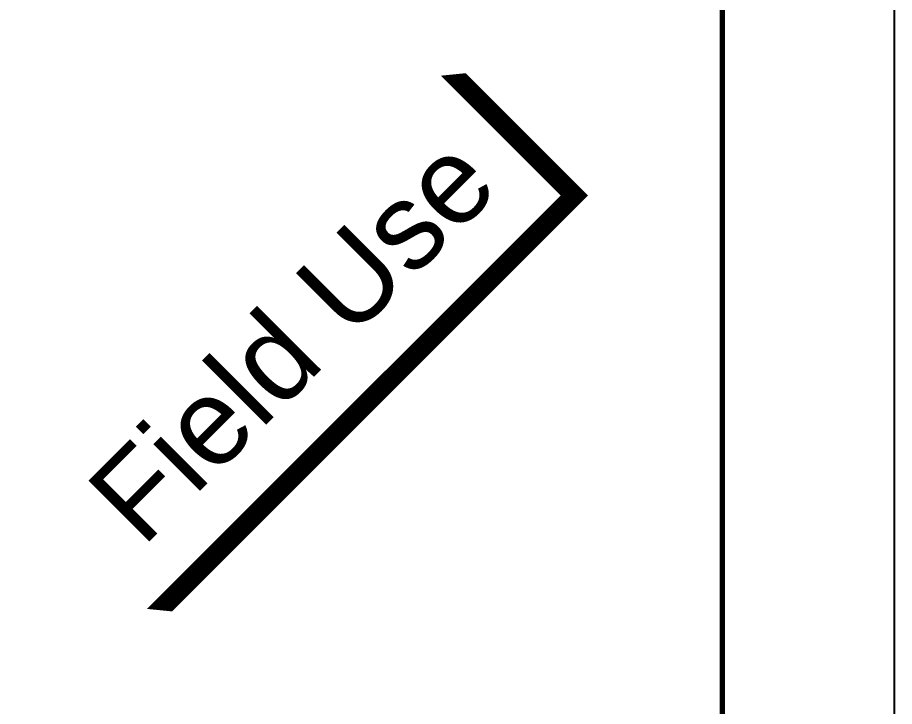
# Paper-space layout 'J1.1' of a CAD drawing. Extents: x -1.7 to 34.3, y -23.5 to 0.5.
# Drawn here: x 31.705 to 34.25, y -7.568 to -5.568 of the extents above; entities that cross this region are included whole.
import ezdxf
from ezdxf.enums import TextEntityAlignment as Align

# ---------------------------------------------------------------- set-up
doc = ezdxf.new("R2010")
doc.units = 0
doc.header["$LTSCALE"] = 0.5
doc.header["$MEASUREMENT"] = 0
doc.layers.get('0').update_dxf_attribs({"linetype": 'CONTINUOUS'})
doc.layers.add('TITLE-ACTUAL-PAPER-SIZE', color=250, linetype='CONTINUOUS', plot=False)
for name, color, linetype, lineweight in [('TITLE-BORDER', 4, 'CONTINUOUS', 70), ('TITLE-ERECTION-NOTES-JOISTS', 40, 'CONTINUOUS', 18), ('TITLE-INFO-ATTRIB', 1, 'CONTINUOUS', 40)]:
    doc.layers.add(name, color=color, linetype=linetype, lineweight=lineweight)
doc.layers.add('TITLE-FIELD USE STAMP', color=254, linetype='CONTINUOUS')
doc.styles.add('For Approval', font='arial.ttf', dxfattribs={"width": 0.875})
doc.styles.add('NOTES', font='romans.shx', dxfattribs={"width": 0.95})
doc.styles.add('TITLE-ATTRIB', font='SIMPLEX', dxfattribs={"width": 0.75})

# ---------------------------------------------------------------- blocks, each defined once
blk = doc.blocks.new('Field Use')
at = {"layer": 'TITLE-FIELD USE STAMP'}
blk.add_lwpolyline([(0.4826096480655048, -1.687340380300545, 0, 0, 0), (0.8304475751497797, -2.03517830738482, 0, 0.05625, 0), (0.8901097098123965, -2.015290929163951, 0.05625, 0.05625, 0), (2.07043979407525, -0.8349608449010983, 0.05625, 0.05625, 0), (1.742489245211844, -0.5070102960376917, 0.05625, 0, 0), (1.682827110549229, -0.487122917816821, 0, 0, 0), (0.4826096480655048, -1.687340380300545, 0, 0, 0)], format="xyseb", dxfattribs=at)
at = {"layer": 'TITLE-FIELD USE STAMP', "color": 1, "style": 'For Approval'}
blk.add_text('Field Use', height=0.25, rotation=44.99999999999999, dxfattribs=at).set_placement((1.25, -1.25), align=Align.MIDDLE_CENTER)
blk = doc.blocks.new('nmbs-d-title')
at = {"layer": 'TITLE-ACTUAL-PAPER-SIZE'}
blk.add_line((34.24999999999999, -23.5), (34.24999999999999, 0.5), dxfattribs=at)
at = {"layer": 'TITLE-BORDER'}
blk.add_line((33.75, 3.552713678800501e-15), (33.74999999999999, -23), dxfattribs=at)
blk.add_blockref('Field Use', (31.25, -5.25))
at = {"layer": 'TITLE-ERECTION-NOTES-JOISTS', "style": 'NOTES', "width": 0.95}
blk.add_attdef('PAINT', text='', height=0.07812499999999986, dxfattribs=at).set_placement((26.34581930746428, -18.51154145012962), align=Align.BOTTOM_CENTER)
at = {"layer": 'TITLE-INFO-ATTRIB', "style": 'TITLE-ATTRIB', "width": 0.875, "flags": 8}
for tag, height, p in [('CHKR', 0.1875, (33.53125, -14.78112646600015)), ('DTLR', 0.1875, (33.53125, -16.28112646600015)), ('PONO', 0.1875, (33.53124999999999, -19.70046153322726)), ('JOBLOCATION', 0.1875, (32.36458333333333, -20.70046153322727)), ('CUSTOMER', 0.1875, (32.94791666666666, -20.70046153322727)), ('JOB', 0.25, (31.74999999999998, -20.70046153322727))]:
    blk.add_attdef(tag, text='', height=height, rotation=90, dxfattribs=at).set_placement(p, align=Align.MIDDLE_LEFT)
for tag, height, p in [('FILENO', 0.1875, (32.8125, -22.12766840056044)), ('DRAWING', 0.3125, (32.49999999999999, -22.94016840056043))]:
    blk.add_attdef(tag, text='', height=height, dxfattribs=at).set_placement(p, align=Align.BOTTOM_CENTER)

psp = doc.layouts.new('J1.1')

# ---------------------------------------------------------------- block references
psp.add_blockref('nmbs-d-title', (0.0002931935161463173, 9.904617211908828e-05))

doc.saveas('drawing.dxf')
